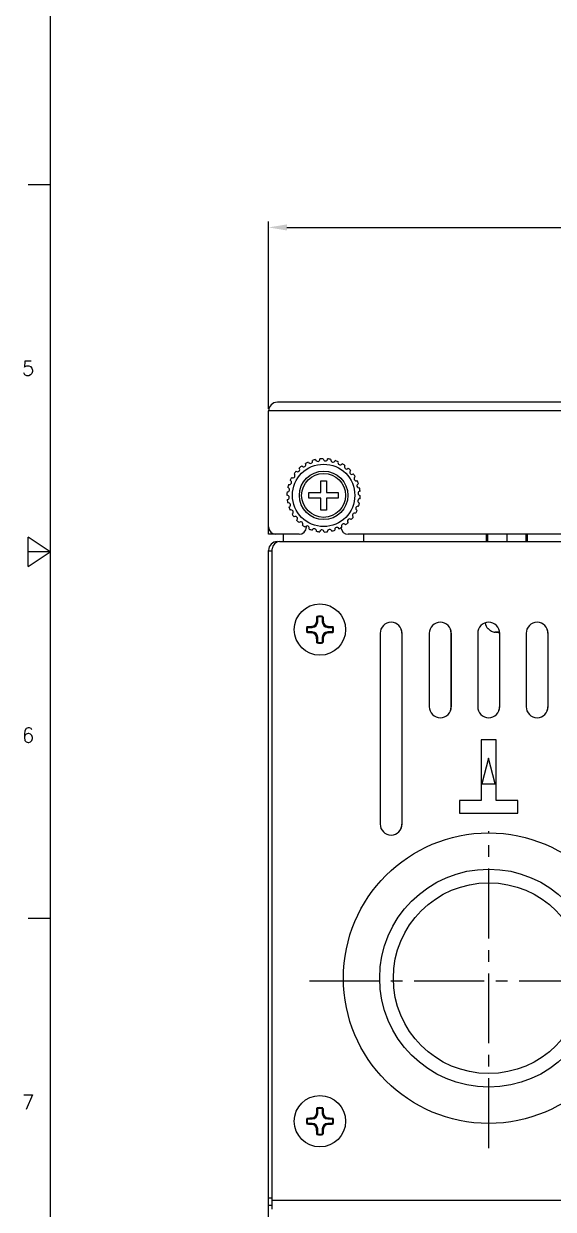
# Model space of a CAD drawing. Header units: millimetres. Extents: x 12659 to 13466, y -343 to 215.
# Drawn here: x 12659.3 to 12731.5, y -148.8 to 12.8 of the extents above; entities that cross this region are included whole.
import ezdxf
from ezdxf.enums import TextEntityAlignment as Align

# ---------------------------------------------------------------- set-up
doc = ezdxf.new("R2010")
doc.units = ezdxf.units.MM
doc.header["$PDMODE"] = 3
doc.header["$PDSIZE"] = 1
doc.linetypes.add('CENTER2', pattern=[28.575, 19.05, -3.175, 3.175, -3.175])
doc.linetypes.add('CENTERX2', pattern=[101.6, 63.5, -12.7, 12.7, -12.7])
doc.layers.get('0').update_dxf_attribs({"linetype": 'CONTINUOUS'})
doc.layers.get('Defpoints').update_dxf_attribs({"linetype": 'CONTINUOUS'})
doc.layers.add('3', color=112, linetype='CENTERX2', lineweight=15)
doc.layers.add('Dim', color=1, linetype='CONTINUOUS')
doc.styles.add('OMI-1', font='arial.ttf', dxfattribs={"oblique": 1})
doc.styles.add('SIM', font='simplex')
doc.dimstyles.new('1', dxfattribs={"dimtxt": 4, "dimasz": 2.5, "dimexe": 0.8, "dimexo": 0.3, "dimgap": 0.5, "dimtad": 1, "dimtoh": 1, "dimdec": 1, "dimzin": 0, "dimdsep": 46, "dimtxsty": 'OMI-1', "dimcen": 0, "dimclrd": 256, "dimclre": 256, "dimclrt": 256, "dimadec": 0, "dimazin": 0, "dimtfac": 0.8, "dimtdec": 1, "dimtix": 1, "dimtmove": 0, "dimatfit": 3, "dimfxl": 1, "dimtolj": 1, "dimtzin": 0, "dimarcsym": 0})

# ---------------------------------------------------------------- blocks, each defined once
blk = doc.blocks.new('*D6274')
at = {"layer": 'Defpoints', "color": 0}
for p in [(12836, -14.95), (12692.7, -39.97), (12836, -57.27)]:
    blk.add_point(p, dxfattribs=at)
at = {"layer": 'Dim', "lineweight": -2, "ltscale": 0.1}
for p, q in [((12692.7, -39.67), (12692.7, -14.15)), ((12836, -56.97), (12836, -14.15)), ((12695.2, -14.95), (12833.5, -14.95))]:
    blk.add_line(p, q, dxfattribs=at)
at = {"layer": 'Dim'}
for points in [[(12695.2, -14.54), (12695.2, -15.37), (12692.7, -14.95)], [(12833.5, -15.37), (12833.5, -14.54), (12836, -14.95)]]:
    blk.add_solid(points, dxfattribs=at)
at = {"layer": 'Dim', "insert": (12764.35, -12.41), "char_height": 4, "attachment_point": 5, "style": 'OMI-1'}
blk.add_mtext('\\A1;143.3', dxfattribs=at)

msp = doc.modelspace()

# ---------------------------------------------------------------- linework, layer by layer
for p, q in [((12662.92, 210.84), (12662.92, -339.16)), ((12662.92, -9.16), (12659.92, -9.16)), ((12659.92, -61.16), (12659.92, -57.16)), ((12662.92, -59.16), (12659.92, -57.16)), ((12659.92, -61.16), (12662.92, -59.16)), ((12662.92, -59.16), (12659.92, -59.16)), ((12662.92, -109.16), (12659.92, -109.16))]:
    msp.add_line(p, q)
at = {"color": 7, "linetype": 'Continuous'}
for p, q in [((12831.5, -38.77), (12693.9, -38.77)), ((12692.7, -56.77), (12692.7, -39.97)), ((12832.7, -39.97), (12692.7, -39.97)), ((12699.8, -51.07), (12699.8, -49.47)), ((12699.8, -49.47), (12700.6, -49.47)), ((12700.6, -49.47), (12700.6, -51.07)), ((12698.2, -51.87), (12698.2, -51.07)), ((12698.2, -51.07), (12699.8, -51.07)), ((12700.6, -51.07), (12702.2, -51.07)), ((12702.2, -51.07), (12702.2, -51.87)), ((12699.8, -51.87), (12698.2, -51.87)), ((12699.8, -53.47), (12699.8, -51.87)), ((12700.6, -51.87), (12700.6, -53.47)), ((12702.2, -51.87), (12700.6, -51.87)), ((12700.6, -53.47), (12699.8, -53.47)), ((12697.85, -55.81), (12697.85, -55.65)), ((12696.85, -56.77), (12692.7, -56.77)), ((12694.2, -57.77), (12831.2, -57.77)), ((12694.7, -56.77), (12694.7, -57.77)), ((12832.7, -56.77), (12703.55, -56.77)), ((12705.7, -57.77), (12705.7, -56.77)), ((12722.4, -57.77), (12722.4, -56.77)), ((12722.6, -57.77), (12722.6, -56.77)), ((12725.2, -57.77), (12725.2, -56.77)), ((12727.8, -57.77), (12727.8, -56.77)), ((12728, -57.77), (12728, -56.77)), ((12692.7, -161.57), (12692.7, -58.97)), ((12693.2, -59.07), (12692.7, -59.07)), ((12693.2, -148.77), (12693.2, -58.77)), ((12697.98, -69.46), (12698.64, -69.46)), ((12698.64, -69.46), (12698.64, -69.32)), ((12699.39, -68.71), (12699.24, -68.71)), ((12699.39, -68.71), (12699.39, -68.05)), ((12700.01, -68.05), (12700.01, -68.71)), ((12700.01, -68.71), (12700.16, -68.71)), ((12700.76, -69.46), (12700.76, -69.32)), ((12700.76, -69.46), (12701.42, -69.46)), ((12698.64, -70.08), (12697.98, -70.08)), ((12698.64, -70.08), (12698.64, -70.23)), ((12699.39, -70.83), (12699.24, -70.83)), ((12699.39, -71.5), (12699.39, -70.83)), ((12700.01, -70.83), (12700.01, -71.5)), ((12700.01, -70.83), (12700.16, -70.83)), ((12700.76, -70.08), (12700.76, -70.23)), ((12701.42, -70.08), (12700.76, -70.08)), ((12707.9, -70.27), (12707.9, -96.27)), ((12710.87, -70.27), (12710.87, -96.27)), ((12710.9, -96.27), (12710.9, -70.27)), ((12714.6, -70.27), (12714.6, -80.27)), ((12717.57, -70.27), (12717.57, -80.27)), ((12717.6, -80.27), (12717.6, -70.27)), ((12721.2, -70.27), (12721.2, -80.27)), ((12722.67, -69.68), (12722.6, -69.68)), ((12724.19, -70.12), (12723.55, -70.12)), ((12724.17, -70.27), (12724.17, -80.27)), ((12724.2, -80.27), (12724.2, -70.27)), ((12727.8, -70.27), (12727.8, -80.27)), ((12730.77, -70.27), (12730.77, -80.27)), ((12730.8, -80.27), (12730.8, -70.27)), ((12721.69, -84.77), (12721.69, -93.08)), ((12723.71, -84.77), (12721.69, -84.77)), ((12723.71, -93.08), (12723.71, -84.77)), ((12722.67, -87.3), (12721.75, -90.77)), ((12723.6, -90.77), (12722.67, -87.3)), ((12721.69, -90.77), (12723.71, -90.77)), ((12718.73, -93.08), (12718.73, -94.77)), ((12721.69, -93.08), (12718.73, -93.08)), ((12726.67, -93.08), (12723.71, -93.08)), ((12726.67, -94.77), (12726.67, -93.08)), ((12718.73, -94.77), (12726.67, -94.77)), ((12699.39, -135.71), (12699.24, -135.71)), ((12699.39, -135.71), (12699.39, -135.05)), ((12700.01, -135.05), (12700.01, -135.71)), ((12700.01, -135.71), (12700.16, -135.71)), ((12697.98, -136.46), (12698.64, -136.46)), ((12698.64, -137.08), (12697.98, -137.08)), ((12698.64, -136.46), (12698.64, -136.32)), ((12698.64, -137.08), (12698.64, -137.23)), ((12700.76, -136.46), (12700.76, -136.32)), ((12700.76, -136.46), (12701.42, -136.46)), ((12700.76, -137.08), (12700.76, -137.23)), ((12701.42, -137.08), (12700.76, -137.08)), ((12699.39, -137.83), (12699.24, -137.83)), ((12699.39, -138.5), (12699.39, -137.83)), ((12700.01, -137.83), (12700.01, -138.5)), ((12700.01, -137.83), (12700.16, -137.83)), ((12693.2, -147.27), (12692.7, -147.27)), ((12693.2, -148.27), (12692.7, -148.27)), ((12832.2, -147.57), (12693.2, -147.57))]:
    msp.add_line(p, q, dxfattribs=at)
for centre, radius in [((12700.2, -51.47), 4.25), ((12700.2, -51.47), 3.3), ((12700.2, -51.47), 3), ((12699.7, -69.77), 3.5), ((12722.7, -117.27), 19.8), ((12722.7, -117.27), 14.86), ((12722.7, -117.27), 13), ((12699.7, -136.77), 3.5)]:
    msp.add_circle(centre, radius, dxfattribs=at)
for centre, radius, start, end in [((12693.9, -39.97), 1.2, 90, 180), ((12698.39, -46.81), 0.3, 202.9437, 19.5055), ((12700.2, -51.47), 5, 102.6629, 107.7863), ((12699.4, -46.54), 0.3, 190.9437, 7.5055), ((12700.2, -51.47), 5, 90.6629, 95.7863), ((12700.44, -46.48), 0.3, 178.9437, 355.5055), ((12700.2, -51.47), 5, 78.6629, 83.7863), ((12701.48, -46.64), 0.3, 166.9437, 343.5055), ((12700.2, -51.47), 5, 66.6629, 71.7863), ((12700.2, -51.47), 5, 138.6629, 143.7863), ((12696.65, -47.95), 0.3, 226.9437, 43.5055), ((12700.2, -51.47), 5, 126.6629, 131.7863), ((12697.46, -47.29), 0.3, 214.9437, 31.5055), ((12700.2, -51.47), 5, 114.6629, 119.7863), ((12702.45, -47.01), 0.3, 154.9437, 331.5055), ((12700.2, -51.47), 5, 54.6629, 59.7863), ((12703.33, -47.58), 0.3, 142.9437, 319.5055), ((12700.2, -51.47), 5, 42.6629, 47.7863), ((12704.07, -48.31), 0.3, 130.9437, 307.5055), ((12700.2, -51.47), 5, 162.6629, 167.7863), ((12695.53, -49.7), 0.3, 250.9437, 67.5055), ((12700.2, -51.47), 5, 150.6629, 155.7863), ((12696, -48.77), 0.3, 238.9437, 55.5055), ((12700.2, -51.47), 5, 30.6629, 35.7863), ((12704.65, -49.19), 0.3, 118.9437, 295.5055), ((12705.03, -50.16), 0.3, 106.9437, 283.5055), ((12700.2, -51.47), 5, 18.6629, 23.7863), ((12700.2, -51.47), 5, 174.6629, 179.7863), ((12695.21, -51.75), 0.3, 274.9437, 91.5055), ((12695.26, -50.71), 0.3, 262.9437, 79.5055), ((12705.19, -51.19), 0.3, 94.9437, 271.5055), ((12700.2, -51.47), 5, 6.6629, 11.7863), ((12700.2, -51.47), 5, 354.6629, 359.7863), ((12700.2, -51.47), 5, 186.6629, 191.7863), ((12695.38, -52.79), 0.3, 286.9437, 103.5055), ((12700.2, -51.47), 5, 198.6629, 203.7863), ((12704.88, -53.25), 0.3, 70.9437, 247.5055), ((12705.14, -52.24), 0.3, 82.9437, 259.5055), ((12700.2, -51.47), 5, 342.6629, 347.7863), ((12695.76, -53.76), 0.3, 298.9437, 115.5055), ((12700.2, -51.47), 5, 210.6629, 215.7863), ((12696.33, -54.63), 0.3, 310.9437, 127.5055), ((12700.2, -51.47), 5, 222.6629, 227.7863), ((12703.75, -54.99), 0.3, 46.9437, 223.5055), ((12700.2, -51.47), 5, 318.6629, 323.7863), ((12704.41, -54.18), 0.3, 58.9437, 235.5055), ((12700.2, -51.47), 5, 330.6629, 335.7863), ((12693.7, -55.77), 1, 180, 270), ((12697.07, -55.37), 0.3, 322.9437, 139.5055), ((12696.85, -55.77), 1, 270, 358), ((12700.2, -51.47), 5, 234.6629, 239.7863), ((12697.95, -55.94), 0.3, 334.9437, 151.5055), ((12700.2, -51.47), 5, 246.6629, 251.7863), ((12698.93, -56.31), 0.3, 346.9437, 163.5055), ((12700.2, -51.47), 5, 258.6629, 263.7863), ((12699.96, -56.47), 0.3, 358.9437, 175.5055), ((12700.2, -51.47), 5, 270.6629, 275.7863), ((12701, -56.41), 0.3, 10.9437, 187.5055), ((12700.2, -51.47), 5, 282.6629, 287.7863), ((12702.01, -56.13), 0.3, 22.9437, 199.5055), ((12700.2, -51.47), 5, 294.6629, 299.7863), ((12703.55, -55.77), 1, 186.2466, 270), ((12702.94, -55.66), 0.3, 34.9437, 211.5055), ((12700.2, -51.47), 5, 306.6629, 311.7863), ((12693.9, -58.97), 1.2, 90, 180), ((12694.2, -58.77), 1, 90, 180), ((12699.7, -69.77), 1.85, 167.226, 192.774), ((12702.31, -65.84), 5.65, 218.6001, 219.8829), ((12699.7, -69.77), 1.75, 169.7747, 190.2253), ((12698.64, -68.71), 0.75, 270, 0), ((12698.61, -68.68), 0.633, 272.6519, 357.3481), ((12699.7, -69.77), 1.85, 77.226, 102.774), ((12695.77, -72.38), 5.65, 50.1171, 51.3999), ((12699.7, -69.77), 1.75, 79.7747, 100.2253), ((12703.63, -72.38), 5.65, 128.6001, 129.8829), ((12700.76, -68.71), 0.75, 180, 270), ((12700.79, -68.68), 0.633, 182.6519, 267.3481), ((12697.09, -65.84), 5.65, 320.1171, 321.3999), ((12699.7, -69.77), 1.75, 349.7747, 10.2253), ((12699.7, -69.77), 1.85, 347.226, 12.774), ((12709.4, -70.27), 1.5, 0, 180), ((12716.1, -70.27), 1.5, 0, 180), ((12722.7, -70.27), 1.5, 0, 180), ((12723.68, -68.66), 1.48, 187.5358, 223.2906), ((12729.3, -70.27), 1.5, 0, 180), ((12702.31, -73.71), 5.65, 140.1171, 141.3999), ((12698.64, -70.83), 0.75, 0, 90), ((12698.61, -70.86), 0.633, 2.6519, 87.3481), ((12700.76, -70.83), 0.75, 90, 180), ((12700.79, -70.86), 0.633, 92.6519, 177.3481), ((12697.09, -73.71), 5.65, 38.6001, 39.8829), ((12709.37, -70.27), 1.5, 0, 20), ((12716.07, -70.27), 1.5, 0, 20), ((12725.2, -59.82), 10.43, 260.8807, 261.2361), ((12722.67, -70.27), 1.5, 0, 3.3491), ((12729.27, -70.27), 1.5, 0, 20), ((12695.77, -67.16), 5.65, 308.6001, 309.8829), ((12699.7, -69.77), 1.85, 257.226, 282.774), ((12699.7, -69.77), 1.75, 259.7747, 280.2253), ((12703.63, -67.16), 5.65, 230.1171, 231.3999), ((12716.1, -80.27), 1.5, 180, 0), ((12716.07, -80.27), 1.5, 340, 0), ((12722.7, -80.27), 1.5, 180, 0), ((12722.67, -80.27), 1.5, 340, 0), ((12729.3, -80.27), 1.5, 180, 0), ((12729.27, -80.27), 1.5, 340, 0), ((12709.4, -96.27), 1.5, 180, 0), ((12709.37, -96.27), 1.5, 340, 0), ((12698.64, -135.71), 0.75, 270, 0), ((12698.61, -135.68), 0.633, 272.6519, 357.3481), ((12699.7, -136.77), 1.85, 77.226, 102.774), ((12695.77, -139.38), 5.65, 50.1171, 51.3999), ((12699.7, -136.77), 1.75, 79.7747, 100.2253), ((12703.63, -139.38), 5.65, 128.6001, 129.8829), ((12700.76, -135.71), 0.75, 180, 270), ((12700.79, -135.68), 0.633, 182.6519, 267.3481), ((12699.7, -136.77), 1.85, 167.226, 192.774), ((12702.31, -132.84), 5.65, 218.6001, 219.8829), ((12702.31, -140.71), 5.65, 140.1171, 141.3999), ((12699.7, -136.77), 1.75, 169.7747, 190.2253), ((12698.64, -137.83), 0.75, 0, 90), ((12698.61, -137.86), 0.633, 2.6519, 87.3481), ((12700.76, -137.83), 0.75, 90, 180), ((12700.79, -137.86), 0.633, 92.6519, 177.3481), ((12697.09, -132.84), 5.65, 320.1171, 321.3999), ((12699.7, -136.77), 1.75, 349.7747, 10.2253), ((12697.09, -140.71), 5.65, 38.6001, 39.8829), ((12699.7, -136.77), 1.85, 347.226, 12.774), ((12695.77, -134.16), 5.65, 308.6001, 309.8829), ((12699.7, -136.77), 1.85, 257.226, 282.774), ((12699.7, -136.77), 1.75, 259.7747, 280.2253), ((12703.63, -134.16), 5.65, 230.1171, 231.3999)]:
    msp.add_arc(centre, radius, start, end, dxfattribs=at)
for points, knots in [([(12697.9, -69.36), (12697.96, -69.36), (12698.21, -69.34), (12698.45, -69.32), (12698.64, -69.32)], [0, 0, 0, 0, 0.242992, 1, 1, 1, 1]), ([(12699.24, -68.71), (12699.25, -68.65), (12699.26, -68.4), (12699.28, -68.15), (12699.29, -67.97)], [0, 0, 0, 0, 0.256442, 1, 1, 1, 1]), ([(12700.11, -67.97), (12700.12, -68.03), (12700.14, -68.28), (12700.15, -68.53), (12700.16, -68.71)], [0, 0, 0, 0, 0.242992, 1, 1, 1, 1]), ([(12700.76, -69.32), (12700.83, -69.32), (12701.07, -69.33), (12701.32, -69.35), (12701.5, -69.36)], [0, 0, 0, 0, 0.256444, 1, 1, 1, 1]), ([(12698.64, -70.23), (12698.58, -70.23), (12698.33, -70.21), (12698.08, -70.2), (12697.9, -70.18)], [0, 0, 0, 0, 0.256444, 1, 1, 1, 1]), ([(12699.29, -71.58), (12699.29, -71.52), (12699.27, -71.27), (12699.25, -71.02), (12699.24, -70.83)], [0, 0, 0, 0, 0.242992, 1, 1, 1, 1]), ([(12700.16, -70.83), (12700.16, -70.9), (12700.14, -71.14), (12700.13, -71.39), (12700.11, -71.58)], [0, 0, 0, 0, 0.256442, 1, 1, 1, 1]), ([(12701.5, -70.18), (12701.44, -70.19), (12701.2, -70.21), (12700.95, -70.22), (12700.76, -70.23)], [0, 0, 0, 0, 0.242992, 1, 1, 1, 1]), ([(12722.67, -69.68), (12722.78, -69.79), (12723.06, -69.99), (12723.38, -70.09), (12723.55, -70.12)], [0, 0, 0, 0, 0.498966, 1, 1, 1, 1]), ([(12724.19, -70.19), (12724.1, -70.19), (12723.91, -70.17), (12723.71, -70.15), (12723.61, -70.13)], [0, 0, 0, 0, 0.469999, 1, 1, 1, 1]), ([(12699.24, -135.71), (12699.25, -135.65), (12699.26, -135.4), (12699.28, -135.15), (12699.29, -134.97)], [0, 0, 0, 0, 0.256442, 1, 1, 1, 1]), ([(12700.11, -134.97), (12700.12, -135.03), (12700.14, -135.28), (12700.15, -135.53), (12700.16, -135.71)], [0, 0, 0, 0, 0.242992, 1, 1, 1, 1]), ([(12697.9, -136.36), (12697.96, -136.36), (12698.21, -136.34), (12698.45, -136.32), (12698.64, -136.32)], [0, 0, 0, 0, 0.242992, 1, 1, 1, 1]), ([(12698.64, -137.23), (12698.58, -137.23), (12698.33, -137.21), (12698.08, -137.2), (12697.9, -137.18)], [0, 0, 0, 0, 0.256444, 1, 1, 1, 1]), ([(12700.76, -136.32), (12700.83, -136.32), (12701.07, -136.33), (12701.32, -136.35), (12701.5, -136.36)], [0, 0, 0, 0, 0.256444, 1, 1, 1, 1]), ([(12701.5, -137.18), (12701.44, -137.19), (12701.2, -137.21), (12700.95, -137.22), (12700.76, -137.23)], [0, 0, 0, 0, 0.242992, 1, 1, 1, 1]), ([(12699.29, -138.58), (12699.29, -138.52), (12699.27, -138.27), (12699.25, -138.02), (12699.24, -137.83)], [0, 0, 0, 0, 0.242992, 1, 1, 1, 1]), ([(12700.16, -137.83), (12700.16, -137.9), (12700.14, -138.14), (12700.13, -138.39), (12700.11, -138.58)], [0, 0, 0, 0, 0.256442, 1, 1, 1, 1])]:
    msp.add_open_spline(points, degree=3, knots=knots, dxfattribs=at)
at = {"layer": '3', "linetype": 'CENTER2', "ltscale": 0.5}
for p, q in [((12722.7, -140.43), (12722.7, -97.23)), ((12698.26, -117.64), (12824.66, -117.64))]:
    msp.add_line(p, q, dxfattribs=at)

# ---------------------------------------------------------------- texts
at = {"style": 'SIM'}
for s, p in [('5', (12659.92, -34.16)), ('6', (12659.92, -84.16)), ('7', (12659.92, -134.16))]:
    msp.add_text(s, height=2, dxfattribs=at).set_placement(p, align=Align.MIDDLE)

# ---------------------------------------------------------------- dimensions: what is measured, and where the dimension line sits
at = {"layer": 'Dim', "ltscale": 0.1}
dim = msp.add_linear_dim(base=(12836, -14.95), p1=(12692.7, -39.97), p2=(12836, -57.27), dimstyle='1', dxfattribs=at)
dim.commit()
dim.dimension.update_dxf_attribs({"geometry": '*D6274', "text_midpoint": (12764.35, -12.41)})

doc.saveas('drawing.dxf')
